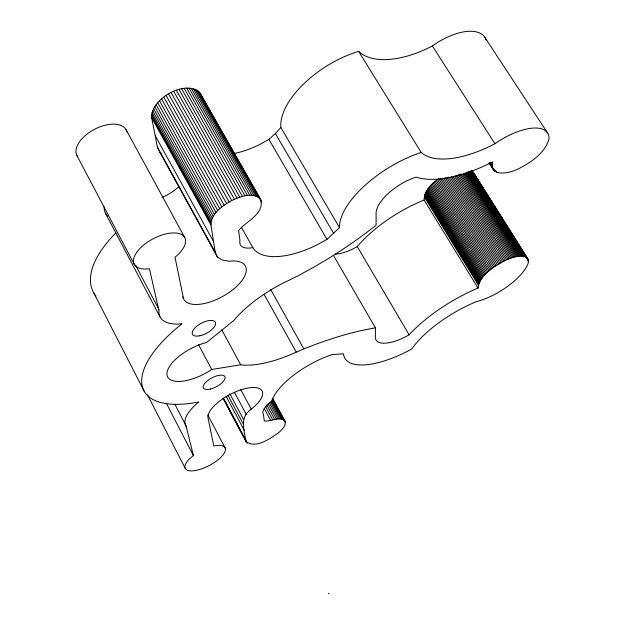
<?xml version="1.0" encoding="UTF-8"?>
<svg xmlns="http://www.w3.org/2000/svg" width="625" height="625" viewBox="0 0 625 625"><rect width="100%" height="100%" fill="white"/><g stroke="black" fill="none" stroke-linecap="round" stroke-linejoin="round"><path stroke-width="0.94" d="M333.594 255.664L375.461 327.867L375.406 336.406A31.711 12.289 -30.5 0 0 409.109 334.828A83.203 30.633 -31.1 0 1 477.172 288.445L478.031 288.094C480.008 274.297 494.195 266.453 505.367 260.406C511.5 257.508 527.836 251.156 528.398 262.469A41.398 15.836 -31.8 0 1 476.445 301.633A68.406 25.016 -31 0 0 411.734 348.984A67.031 25.977 -30.5 0 1 343.484 353.859L332.141 354.523L324.18 357.547A55.148 21.141 -29.2 0 0 271.664 401.641A18.398 7.055 -28.6 0 0 263.406 414.391L264.289 420.969C270.875 421.898 278.852 415.945 284.766 420.766C286.906 425.023 282.359 429.086 279.641 431.844C271.547 437.961 256.008 449.047 246.25 441.789L223.07 398.195M182.586 296.828L183.5 298.539A34.977 15.906 -28.5 0 0 233.5 289.172A34.977 15.906 -28.5 0 0 229.18 261.211L222.187 260.039L217.391 256.984L159.836 152.281L157.391 147.086L151.672 117.672C150.797 98.781 185.977 78.453 200.141 93.172L260.703 199.555C264.758 214.094 245.789 221.266 238.625 230.594L239.969 240.547A22.328 10.391 -29.6 0 0 252.813 247.609A66.531 30.648 -30.5 0 0 318.031 244.352L326.984 239.391L339.508 227.664A74.695 32.969 -31.9 0 1 421.203 152.461A87.773 39.867 -34.1 0 0 494.93 143.719A46.953 20 -33.4 0 1 549.047 138.953C544.82 153.25 531.078 162.406 518.414 168.805C510.602 173.148 488.828 178.031 492.812 161.805L491.828 162.312A104.992 47.344 -33.9 0 1 416.109 177.109A36.328 15.977 -31.9 0 0 376.117 214.344L376.055 225.227A250.008 124.055 -30.3 0 1 303.492 272.812L298.133 275.805A31.82 13.688 -29.6 0 0 289.961 279.82A80.094 33.641 -29.3 0 0 236.047 317.844L233.867 320.438L206.609 342.461L204.539 343.008A33.867 14.32 -27.7 0 0 167.07 375.25A33.867 14.32 -27.7 0 0 209.852 370.711L211.727 369.469L240.688 364.805L243.18 365.086A80.094 33.641 -29.3 0 0 296.227 352.109A30.258 12.383 -29.3 0 0 303.789 348.828L308.797 346.961A185.039 68.062 -28.5 0 1 375.461 327.867M478.031 288.094L424.141 200.039C423.93 191.18 431.164 184.578 437.453 179.391L492.398 268.18M217.391 256.984L215.203 252.25L210.969 224.977C211.047 213.289 222.602 205.703 231.727 200.523C240.195 196.672 253.289 191.25 260.703 199.555M183.5 298.539L175.016 257.242A28.578 13.781 -27.8 0 0 177.414 233.195A28.578 13.781 -27.8 0 0 137.664 251.078A28.578 13.781 -27.8 0 0 149.445 268.75L158.969 310.961A47.852 21.641 -28.2 0 0 180.828 323.867L181.93 323.75L181.422 324.297A104.703 44.234 -28.4 0 0 142.156 385.781A104.703 44.234 -28.4 0 0 198.055 402.086L198.625 402.078L197.758 402.805A42.047 16.672 -27.8 0 0 186.172 426.383L193.398 455.578A22.43 8.445 -27.4 0 0 190.914 470.883A22.43 8.445 -27.4 0 0 221.82 456.344A22.43 8.445 -27.4 0 0 213.805 445.984L207.891 417.211A30.359 11.961 -28 0 1 247.617 388.094A30.359 11.961 -28 0 1 251.242 409.148C239.594 417.078 243.852 429.562 245.992 440.945L246.25 441.789M233.781 153.617A64.75 33.773 -30.8 0 0 260.203 144.227L268.93 139.398L275.391 133.516L280.852 127.5A72.766 36.391 -32.4 0 1 358.641 51.391A85.422 43.883 -35 0 0 432.367 45.961A45.766 22.094 -34.2 0 1 486.078 40.008M328.414 593.75L329.039 593.5M424.141 200.039L423.297 200.375A81.398 34.109 -31.4 0 0 357.281 246.586A30.992 13.656 -30.8 0 1 334.398 254.25M159.836 152.281L161.258 153.289M484.898 37.422L547.672 133.133M432.367 45.961L494.93 143.719M495.648 170.586L496.688 172.219M490.312 162.281L492.406 165.57M490.328 163.117L492.422 166.414M489.898 163.094L492.508 167.211M493.695 169.016L495.258 171.469M489.547 163.031L494.648 171.016M489.266 162.922L494.109 170.508M489.07 162.766L493.641 169.945M528.141 259.312L471.984 170.227L473.539 173.758M473.289 172.422L528.328 259.875M472.016 170.602L526.703 257.5M473.961 173.898L475 175.547M476.039 177.195L478.117 180.492M479.156 182.141L481.227 185.438M482.266 187.086L484.344 190.383M485.898 192.859L487.453 195.336M489.016 197.805L490.047 199.453M491.086 201.102L493.164 204.406M494.203 206.055L496.273 209.352M497.312 211L499.391 214.297M500.43 215.945L502.508 219.242M503.539 220.891L505.617 224.187M507.172 226.664L508.734 229.141M510.289 231.609L511.844 234.086M513.398 236.555L517.555 243.156M518.594 244.805L520.664 248.102M521.703 249.75L523.781 253.047M524.82 254.695L526.891 257.992M471.977 171.023L526.188 257.156M526.945 258.625L528.5 261.102M471.367 170.672L525.594 256.859M471.211 171.188L524.945 256.609M470.484 170.93L524.242 256.406M470.211 171.547L523.477 256.25M469.375 171.391L522.648 256.148M468.484 171.289L521.773 256.094M468.062 172.055L520.844 256.086M467.07 172.055L519.859 256.133M466.563 172.93L518.836 256.227M465.484 173.023L517.766 256.375M464.375 173.18L516.656 256.562M463.227 173.375L515.508 256.805M462.563 174.453L514.32 257.102M460.844 173.93L513.109 257.438M459.609 174.273L511.867 257.82M458.352 174.672L510.602 258.258M457.078 175.117L509.312 258.727M455.789 175.602L508.008 259.25M454.492 176.133L506.687 259.805M453.188 176.711L505.367 260.406M451.336 176.453L504.031 261.047M450.023 177.109L502.695 261.719M448.203 176.977L501.359 262.43M446.906 177.703L500.031 263.172M445.109 177.641L498.719 263.945M443.852 178.453L497.414 264.742M442.086 178.445L496.125 265.57M440.344 178.461L494.859 266.422M438.625 178.5L493.617 267.289M358.641 51.391L421.203 152.461M436.312 180.297L491.211 269.086M435.203 181.227L490.062 270.008M434.141 182.164L488.953 270.938M433.109 183.117L487.883 271.875M432.133 184.078L486.859 272.82M431.195 185.039L485.875 273.766M430.32 186.008L484.945 274.711M429.484 186.977L484.07 275.656M428.711 187.945L483.242 276.594M427.992 188.906L482.477 277.523M427.336 189.852L481.766 278.445M426.734 190.797L481.125 279.352M426.195 191.727L480.539 280.242M425.727 192.641L480.016 281.117M425.312 193.531L479.562 281.969M424.969 194.406L479.172 282.797M424.695 195.25L478.844 283.602M424.484 196.078L478.594 284.383M424.344 196.875L478.406 285.133M357.281 246.586L409.109 334.828M280.852 127.5L339.508 227.664M275.391 133.516L333.742 233.562M268.93 139.398L326.984 239.391M199.234 91.898L261.281 200.852M222.742 134.047L223.703 135.734M243.359 170.273L244.32 171.961M260.141 199.758L261.578 202.289M198.07 90.789L258.758 197.422M196.672 89.852L257.406 196.617M195.039 89.102L255.812 195.992M193.203 88.547L254 195.562M191.172 88.188L251.992 195.328M188.977 88.039L249.805 195.297M186.641 88.094L247.461 195.469M184.188 88.359L244.992 195.844M181.641 88.836L242.422 196.414M179.039 89.508L239.781 197.18M176.398 90.375L237.094 198.125M173.758 91.43L234.398 199.242M171.148 92.648L231.727 200.523M168.602 94.031L229.109 201.945M241.414 227.258L252.813 247.609M166.141 95.555L226.562 203.5M163.789 97.203L224.133 205.164M270.703 289.609L303.789 348.828M161.586 98.961L221.836 206.922M159.555 100.805L219.703 208.758M157.703 102.711L217.758 210.641M264.164 294.477L296.227 352.109M156.07 104.656L216.023 212.547M154.664 106.633L214.516 214.469M153.5 108.602L213.258 216.375M152.594 110.547L212.25 218.25M151.953 112.445L211.516 220.062M151.586 114.281L211.055 221.797M151.492 116.031L210.867 223.445M151.672 117.672L210.969 224.977M155.32 135.836L213.703 241.812M157.391 147.086L215.203 252.25M272.586 398.367L285.188 421.516M272.812 399.25L285.391 422.383M126.063 129.672L184.734 237.523M272.562 398.859L284.133 420.133M272.188 399.18L283.297 419.625M272.078 400.492L282.273 419.242M271.781 401.93L281.062 419M270.398 401.813L279.672 418.898M269.32 402.688L278.133 418.938M268.102 403.703L276.453 419.109M266.758 404.867L274.648 419.43M265.32 406.164L272.742 419.875M221.812 329.891L240.688 364.805M264.266 408.445L270.766 420.461M240.703 389.531L251.242 409.148M234.367 392.164L246.336 414.516M229.797 393.75L243.531 419.461M227.992 395.406L243.031 423.602M226.023 396.109L244.281 430.375M198.508 344.664L211.727 369.469M224.938 400.922L227.227 405.227M228.148 406.945L230.891 412.117M231.813 413.836L235.93 421.594M236.852 423.312L240.969 431.062M241.891 432.789L242.805 434.508M243.719 436.234L244.641 437.953M245.555 439.68L247.383 443.125M223.242 398.172L245.992 440.945M223.328 398.547L246.711 442.516M135.508 265.078L159.102 309.805M76.852 155.445L134.18 264.172M105.469 213.258L159.992 316.781M207.906 415.125L225.125 447.867M174.984 404.469L186.672 426.984M166.57 403.688L193.398 455.578M147.484 394.844L185.336 468.57M93.562 292.523L144.234 391.281M200.141 93.172L200.789 94.586M95.992 296.055A102.125 48.953 -28.3 0 1 94.945 294.688M94.461 293.984A102.125 48.953 -28.3 0 1 115.961 232.844M107.633 216.344A46.594 23.867 -28.1 0 1 106.797 215.383M106.078 214.352A46.594 23.867 -28.1 0 1 104.133 206.953M77.695 156.789A27.781 15.148 -27.6 0 1 95.133 128.984A27.781 15.148 -27.6 0 1 126.914 131.906M179.031 186.555A34.055 17.539 -28.4 0 1 162.078 197.469M199.922 335.758A12.93 5.648 -28 0 0 215.453 322.469A12.93 5.648 -28 0 0 196.359 326.594A12.93 5.648 -28 0 0 199.922 335.758M210.5 389.023A12.141 4.969 -27.9 0 0 224.938 376.758A12.141 4.969 -27.9 0 0 206.984 381.148A12.141 4.969 -27.9 0 0 210.5 389.023"/></g></svg>
